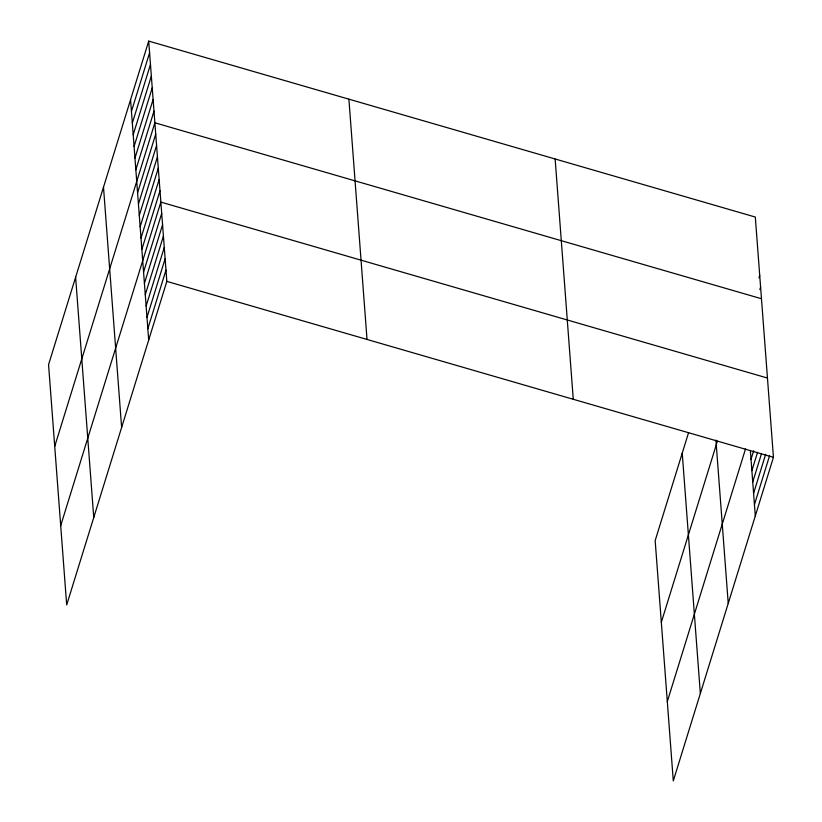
<?xml version="1.0" encoding="UTF-8"?>
<svg xmlns="http://www.w3.org/2000/svg" width="822" height="822" viewBox="0 0 822 822"><rect width="100%" height="100%" fill="white"/><g stroke="black" fill="none" stroke-linecap="round" stroke-linejoin="round"><path stroke-width="1.23" d="M148.71 41.1L48.56 364.66L66.685 604.951L166.835 281.391L148.71 41.1L755.315 217.049L773.44 457.34L673.29 780.9L655.165 540.609L688.631 432.485M131.448 111.391L149.594 52.772M132.332 123.064L150.477 64.445M133.205 134.736L151.351 76.117M134.089 146.408L152.234 87.79M134.972 158.081L153.118 99.462M135.846 169.753L154.002 111.124M54.725 446.356L154.875 122.797L761.48 298.746M137.582 192.749L155.728 134.13M138.435 204.082L156.581 145.453M139.298 215.405L157.444 156.786M140.151 226.738L158.297 168.109M141.004 238.061L159.149 179.443M141.857 249.395L160.002 190.766M60.705 525.648L160.855 202.099L767.46 378.048M143.562 272.051L161.708 213.422M144.415 283.374L162.571 224.755M145.278 294.708L163.424 236.078M146.131 306.031L164.277 247.412M146.984 317.364L165.13 258.735M147.837 328.687L165.982 270.068M758.963 277.846L759.723 275.411M759.847 289.519L760.597 287.084M661.32 622.305L717.401 441.157M667.3 701.598L745.554 448.812M751.02 459.323L753.671 450.775M751.873 470.657L757.545 452.336M752.736 481.98L761.429 453.888M753.589 493.313L765.683 454.227M754.442 504.636L769.567 455.789M166.835 281.391L773.44 457.34M750.363 450.518L755.295 515.969M715.921 440.13L728.23 603.399M682.229 453.179L700.344 693.47M555.138 158.985L573.263 399.287M348.898 99.164L367.023 339.455M130.564 99.719L148.69 340.02M103.5 187.149L121.625 427.45M75.624 277.23L93.749 517.521"/></g></svg>
